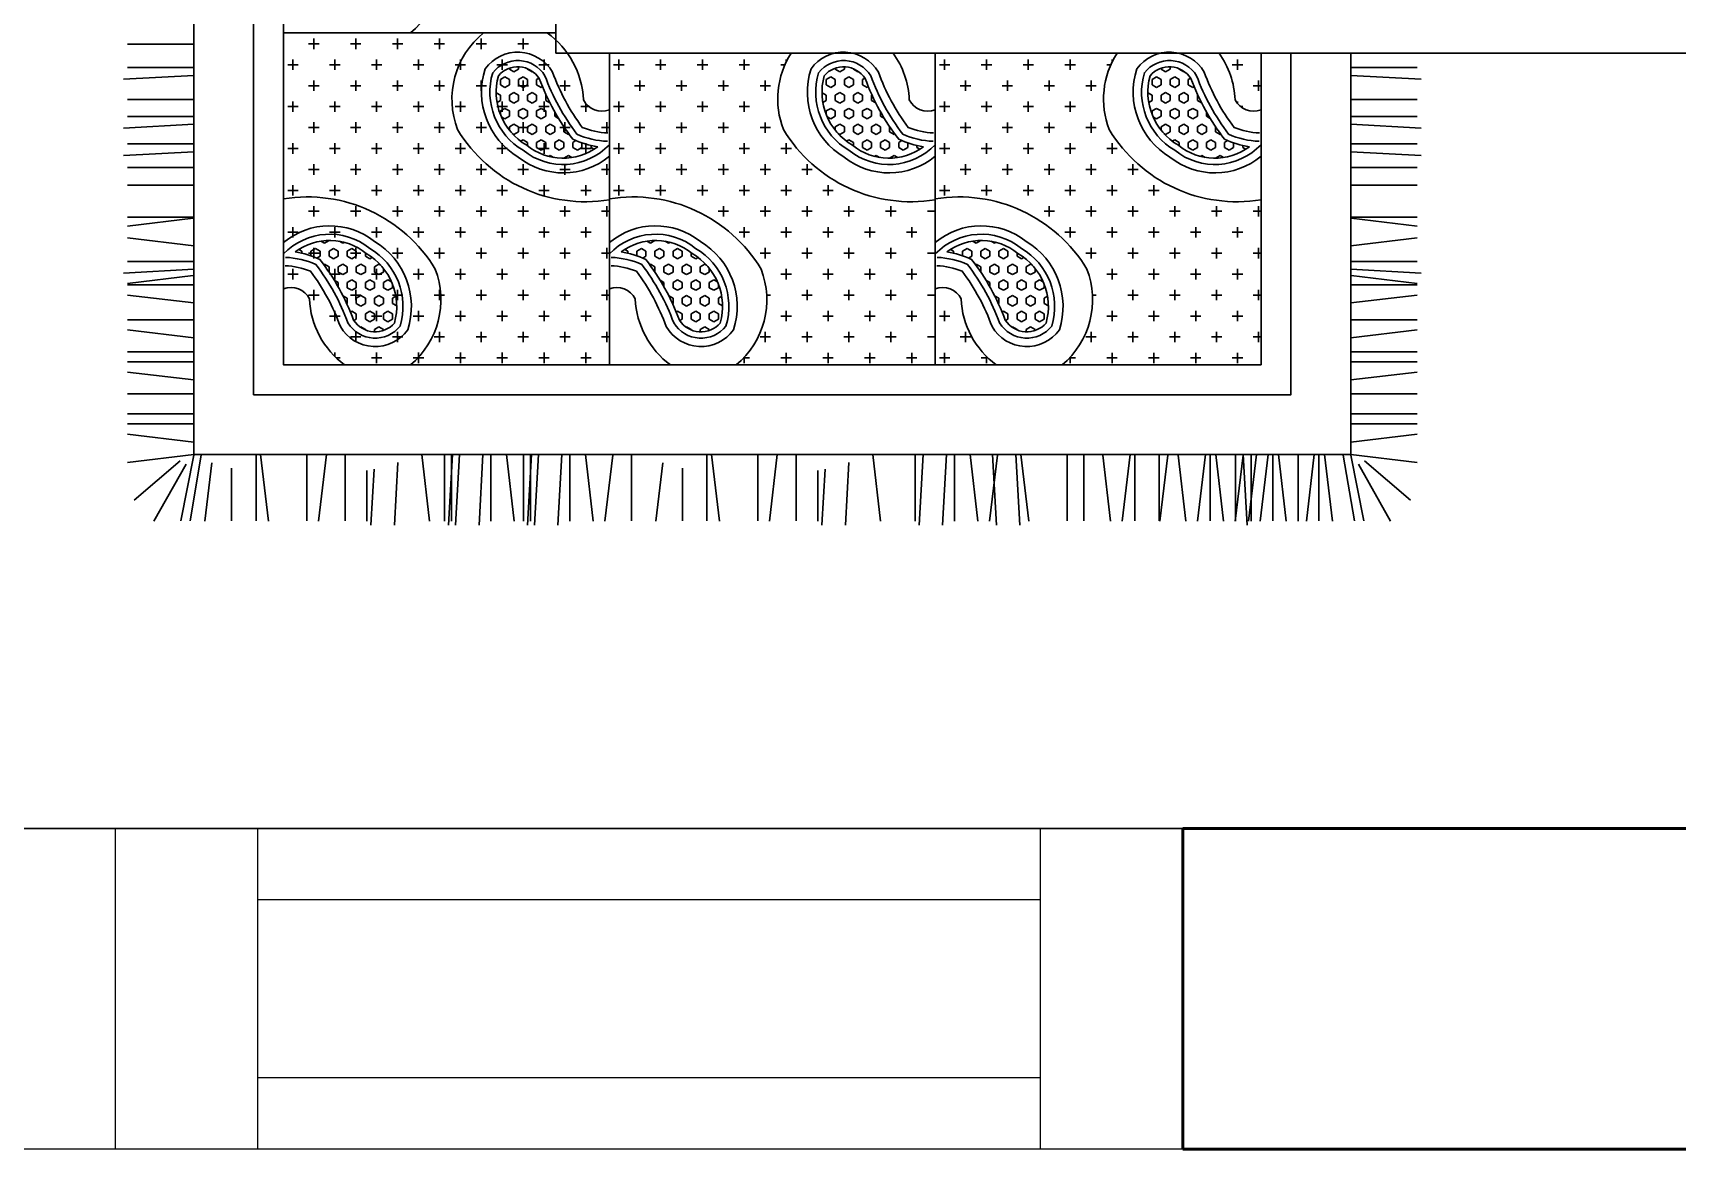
# Model space of a CAD drawing. Header units: millimetres. Extents: x -20622 to 21990, y -10877 to 8500.
# Drawn here: x 5017 to 6172, y 0 to 783 of the extents above; entities that cross this region are included whole.
import ezdxf

# ---------------------------------------------------------------- set-up
doc = ezdxf.new("R2010")
doc.units = ezdxf.units.MM
doc.layers.add('FURNITURE', color=80, linetype='Continuous', lineweight=30)
doc.layers.add('WALL', color=140, linetype='Continuous', lineweight=50)
doc.layers.add('Windows', color=190, linetype='Continuous')
pattern_1 = [(269.999999927751, (11225.49602276588, 35889.7121242095), (14.6966399814678, -14.69664001853221), [7.348320000000001, -22.04496]), (359.999999927751, (11221.8218627619, 35886.03796422444), (14.69664001853221, 14.6966399814678), [7.348320000000001, -22.04496])]

msp = doc.modelspace()

# ---------------------------------------------------------------- hatches: boundary and pattern name
at = {"layer": 'FURNITURE'}
h = msp.add_hatch(dxfattribs=at)
h.set_pattern_fill('CROSS', color=256, scale=58.78656000000001, angle=269.999999927751, style=0)
h.set_pattern_definition(pattern_1)
h.paths.add_polyline_path([(5315.537448760309, 715.5578180770553, -0.3271189914956976), (5333.809962504279, 783.4224117815284), (5193.270723033007, 783.4224119587452), (5193.2707228861, 666.918097369431, -0.3064658726302401), (5299.851757823064, 617.6472071956432, -0.3224756214508783), (5282.353574878667, 550.4137825923481), (5422.118483550556, 550.4137824161062), (5422.118483696669, 666.2869279032657, -0.3064658726302392)])
h = msp.add_hatch(dxfattribs=at)
h.set_pattern_fill('CROSS', color=256, scale=58.78656000000001, angle=269.999999927751, style=0)
h.set_pattern_definition(pattern_1)
h.paths.add_polyline_path([(5211.486390280279, 596.6973821198571, 0.3840246390260669), (5193.270722806356, 603.6806571800844), (5193.270722739189, 550.4137827046798), (5236.19270873498, 550.4137826505576, -0.2274321363381987)])
h.paths.add_polyline_path([(5403.902816303093, 736.5076431528432, 0.2321176850507516), (5378.32041546109, 783.4224117254016), (5193.270723033007, 783.4224119587452), (5193.270722739189, 550.4137827046798), (5422.118483550556, 550.4137824161062), (5422.118483776409, 729.5243680926123, -0.3840246390260164)])
h = msp.add_hatch(dxfattribs=at)
h.set_pattern_fill('HEX', color=256, scale=29.39328, angle=269.999999927751, style=0)
h.set_pattern_definition([(89.999999927751, (3824.624184372702, -8137.120044521831), (-6.363831796721282, 8.024678423408135e-09), [3.674160000000001, -7.348320000000001]), (209.999999927751, (3824.624184372702, -8137.120044521831), (3.181915891411064, -5.511240005384136), [3.674160000000002, -7.348320000000005]), (149.999999927751, (3824.624184377331, -8133.445884456702), (-3.181915905310217, -5.511239997359459), [3.674160000000001, -7.348320000000001])])
edge = h.paths.add_edge_path()
edge.add_arc((5422.700848009091, 764.1521901393605), 61.23967322146598, 244.70594933140092, 261.75349528022525, ccw=False)
edge.add_arc((5523.663569126346, 807.1762154499975), 160.7565333186887, 200.2997190462872, 217.7385221480108, ccw=False)
edge.add_arc((5357.796898084303, 741.6210057000586), 17.9880501699099, 32.94981378535596, 139.0990008392361)
edge.add_arc((5385.586632047824, 741.8232226186942), 42.97420404733916, 164.3738144478996, 239.9117372344867)
edge.add_arc((5389.677472289184, 735.9086361247919), 40.43411496655891, 230.6541087772283, 306.8329980561066)
h = msp.add_hatch(dxfattribs=at)
h.set_pattern_fill('HEX', color=256, scale=29.39328, angle=269.999999927751, style=0)
h.set_pattern_definition([(89.999999927751, (4053.471945183463, -8137.120044810405), (-6.363831796721282, 8.024678423408135e-09), [3.674160000000001, -7.348320000000001]), (209.999999927751, (4053.471945183463, -8137.120044810405), (3.181915891411064, -5.511240005384136), [3.674160000000002, -7.348320000000005]), (149.999999927751, (4053.471945188096, -8133.445884745275), (-3.181915905310217, -5.511239997359459), [3.674160000000001, -7.348320000000001])])
edge = h.paths.add_edge_path()
edge.add_arc((5651.548608820149, 764.1521898528025), 61.23967322341467, 244.70594933195662, 261.75349528078095, ccw=False)
edge.add_arc((5752.511329942244, 807.1762151279788), 160.7565333022792, 200.2997190357403, 217.738522137464, ccw=False)
edge.add_arc((5586.644658900498, 741.621005407858), 17.98805017593397, 32.94981378669348, 139.0990008405739)
edge.add_arc((5614.434392863715, 741.8232223359622), 42.97420405012406, 164.3738144570254, 239.9117372436131)
edge.add_arc((5618.525233105076, 735.9086358304447), 40.43411495922417, 230.6541087770017, 306.8329980558799)
h = msp.add_hatch(dxfattribs=at)
h.set_pattern_fill('HEX', color=256, scale=29.39328, angle=269.999999927751, style=0)
h.set_pattern_definition([(89.999999927751, (4282.319705994829, -8137.120045098977), (-6.363831796721282, 8.024678423408135e-09), [3.674160000000001, -7.348320000000001]), (209.999999927751, (4282.319705994829, -8137.120045098977), (3.181915891411064, -5.511240005384136), [3.674160000000002, -7.348320000000005]), (149.999999927751, (4282.319705999462, -8133.445885033848), (-3.181915905310217, -5.511239997359459), [3.674160000000001, -7.348320000000001])])
edge = h.paths.add_edge_path()
edge.add_arc((5880.396369631514, 764.1521895642289), 61.23967322341467, 244.70594933195662, 261.75349528078095, ccw=False)
edge.add_arc((5981.359090753308, 807.176214841368), 160.7565333032425, 200.2997190363591, 217.7385221380829, ccw=False)
edge.add_arc((5815.492419716089, 741.621005122912), 17.98805016990982, 32.94981378536088, 139.0990008392413)
edge.add_arc((5843.282153679607, 741.8232220415478), 42.97420404733898, 164.3738144479005, 239.9117372344882)
edge.add_arc((5847.372993916441, 735.9086355418706), 40.43411495922315, 230.6541087770022, 306.8329980558804)
h = msp.add_hatch(dxfattribs=at)
h.set_pattern_fill('HEX', color=256, scale=29.39328, angle=269.999999927751, style=0)
h.set_pattern_definition([(269.999999927751, (6790.765022219722, 9470.325069719092), (6.363831796721282, -8.024678423408135e-09), [3.674160000000001, -7.348320000000001]), (29.99999992775098, (6790.765022219722, 9470.325069719092), (-3.181915891411064, 5.511240005384136), [3.674159999999975, -7.34831999999995]), (329.999999927751, (6790.765022215088, 9466.6509097294), (3.181915905310217, 5.511239997359459), [3.674159999999999, -7.348319999999998])])
edge = h.paths.add_edge_path()
edge.add_arc((5192.688358825644, 569.0528350936017), 61.23967314999377, 64.70594955991447, 81.75349550873892, ccw=False)
edge.add_arc((5091.725637456722, 526.0288098246729), 160.7565333177207, 20.299719045665483, 37.738522147389176, ccw=False)
edge.add_arc((5257.592308498765, 591.5840195728679), 17.98805017028803, 212.9498137854405, 319.0990008393209)
edge.add_arc((5229.802574535547, 591.3818026540034), 42.97420404734067, 344.3738144479015, 419.9117372344895)
edge.add_arc((5225.711734342008, 597.2963891098037), 40.4341149657073, 50.65410886386589, 126.8329981427441)
h = msp.add_hatch(dxfattribs=at)
h.set_pattern_fill('HEX', color=256, scale=29.39328, angle=269.999999927751, style=0)
h.set_pattern_definition([(269.999999927751, (7019.612783031087, 9470.32506943052), (6.363831796721282, -8.024678423408135e-09), [3.674160000000001, -7.348320000000001]), (29.99999992775098, (7019.612783031087, 9470.32506943052), (-3.181915891411064, 5.511240005384136), [3.674159999999975, -7.34831999999995]), (329.999999927751, (7019.612783026455, 9466.650909440828), (3.181915905310217, 5.511239997359459), [3.674159999999999, -7.348319999999998])])
edge = h.paths.add_edge_path()
edge.add_arc((5421.536119646069, 569.0528348050321), 61.23967314998905, 64.70594955991908, 81.75349550874341, ccw=False)
edge.add_arc((5320.573398272609, 526.0288095656116), 160.7565333032425, 20.29971903635908, 37.738522138082885, ccw=False)
edge.add_arc((5486.440069314657, 591.5840192876966), 17.98805017593624, 212.9498137866939, 319.0990008405744)
edge.add_arc((5458.65033535144, 591.3818023595886), 42.97420405012517, 344.3738144570291, 419.9117372436168)
edge.add_arc((5454.5594951579, 597.2963888270059), 40.43411495837089, 50.65410886363734, 126.8329981425156)
h = msp.add_hatch(dxfattribs=at)
h.set_pattern_fill('HEX', color=256, scale=29.39328, angle=269.999999927751, style=0)
h.set_pattern_definition([(269.999999927751, (7248.460543842455, 9470.325069141945), (6.363831796721282, -8.024678423408135e-09), [3.674160000000001, -7.348320000000001]), (29.99999992775098, (7248.460543842455, 9470.325069141945), (-3.181915891411064, 5.511240005384136), [3.674159999999975, -7.34831999999995]), (329.999999927751, (7248.460543837821, 9466.650909152253), (3.181915905310217, 5.511239997359459), [3.674159999999999, -7.348319999999998])])
edge = h.paths.add_edge_path()
edge.add_arc((5650.383880457435, 569.0528345164586), 61.23967314998905, 64.70594955991908, 81.75349550874341, ccw=False)
edge.add_arc((5549.421159083975, 526.028809277038), 160.7565333032425, 20.29971903635908, 37.738522138082885, ccw=False)
edge.add_arc((5715.287830126023, 591.5840189991227), 17.98805017593529, 212.9498137866946, 319.0990008405752)
edge.add_arc((5687.498096162504, 591.3818020706271), 42.9742040503106, 344.3738144576353, 419.9117372442223)
edge.add_arc((5683.407255968965, 597.2963885388164), 40.43411495788304, 50.65410886362221, 126.8329981425004)

# ---------------------------------------------------------------- linework, layer by layer
for p, q in [((5130.285123020614, 775.6035224174557), (5083.633570209528, 775.6035224762836)), ((5428.721339291438, 764.742531464688), (5428.721339282174, 757.3942114853035)), ((5458.114619294071, 764.7425314276206), (5458.114619284805, 757.3942114482361)), ((5487.507899287046, 764.7425313905569), (5487.507899277781, 757.3942114111724)), ((5516.901179289677, 764.7425313534932), (5516.901179280412, 757.3942113741086)), ((5546.294459291705, 764.7425313164294), (5546.294459289355, 762.8791264417396)), ((5657.569100102804, 764.7425311761144), (5657.56910009354, 757.3942111967299)), ((5686.962380105437, 764.7425311390507), (5686.962380096171, 757.3942111596662)), ((5716.355660107463, 764.7425311019852), (5716.355660098199, 757.3942111226006)), ((5745.748940100439, 764.7425310649214), (5745.748940091175, 757.3942110855369)), ((5775.142220103071, 764.7425310278577), (5775.142220100721, 762.8791261531678)), ((5863.322060100705, 764.7425309166629), (5863.32206009144, 757.3942109372783)), ((5130.285122992875, 753.6044855102373), (5080.889640121284, 750.8541618513173)), ((5130.285122999811, 759.1051331035269), (5083.633570188724, 759.1051331623548)), ((5425.047179288062, 761.0683714796269), (5432.395499286155, 761.0683714703628)), ((5454.440459281037, 761.0683714425631), (5461.788779288786, 761.0683714332954)), ((5483.833739283065, 761.0683714054994), (5491.182059281761, 761.0683713962317)), ((5513.227019285696, 761.0683713684357), (5520.57533928379, 761.0683713591679)), ((5542.620299288327, 761.0683713313683), (5545.457084850157, 761.0683713277922)), ((5653.894940099428, 761.0683711910533), (5661.243260097521, 761.0683711817892)), ((5683.288220101455, 761.0683711539896), (5690.636540099549, 761.0683711447255)), ((5712.681500094431, 761.0683711169258), (5720.02982010218, 761.0683711076581)), ((5742.074780097062, 761.0683710798621), (5749.423100095155, 761.0683710705944)), ((5771.468060099091, 761.0683710427948), (5774.304845670576, 761.0683710392186)), ((5859.647900097328, 761.0683709316036), (5866.996220095421, 761.0683709223376)), ((5942.799605438375, 759.1051320789611), (5989.45115825972, 759.1051320201332)), ((5942.799605431439, 753.6044844856715), (5992.19508830635, 750.8541607021762)), ((5439.743819265716, 746.3717315023259), (5447.092139264412, 746.37173149306)), ((5443.417979269697, 750.0458914873852), (5443.417979260431, 742.6975715080007)), ((5469.137099268348, 746.3717314652622), (5476.48541926644, 746.3717314559963)), ((5472.811259272327, 750.0458914503215), (5472.811259263062, 742.697571470937)), ((5498.530379270978, 746.3717314281985), (5505.878699269071, 746.3717314189325)), ((5502.204539274355, 750.0458914132578), (5502.204539265091, 742.6975714338732)), ((5527.923659263954, 746.3717313911329), (5535.271979262046, 746.3717313818688)), ((5531.59781926733, 750.045891376194), (5531.597819258066, 742.6975713968095)), ((5668.591580077082, 746.3717312137542), (5675.939900084832, 746.3717312044864)), ((5672.265740081063, 750.0458911988117), (5672.265740071797, 742.6975712194271)), ((5697.984860079713, 746.3717311766904), (5705.333180077807, 746.3717311674227)), ((5701.659020083091, 750.0458911617479), (5701.659020073825, 742.6975711823634)), ((5727.378140081742, 746.3717311396267), (5734.726460080437, 746.371731130359)), ((5731.052300085722, 750.0458911246842), (5731.052300076456, 742.6975711452997)), ((5756.771420084373, 746.3717311025594), (5764.119740082465, 746.3717310932952)), ((5760.445580088352, 750.0458910876205), (5760.445580079087, 742.6975711082359)), ((5874.344540084638, 746.3717309543008), (5879.814005429439, 746.3717309474032)), ((5878.018700088014, 750.0458909393637), (5878.018700078748, 742.6975709599792)), ((5129.903621005131, 736.6145204835211), (5083.714181002547, 736.6145205417652)), ((5425.047179250998, 731.6750914866516), (5432.39549924909, 731.6750914773875)), ((5428.721339254374, 735.3492514717127), (5428.721339245109, 728.0009314923282)), ((5454.440459243973, 731.6750914495879), (5461.788779251721, 731.6750914403201)), ((5458.114619257007, 735.3492514346453), (5458.114619247739, 728.0009314552608)), ((5483.833739246002, 731.6750914125241), (5491.182059244697, 731.6750914032564)), ((5487.507899249982, 735.3492513975816), (5487.507899240714, 728.0009314181971)), ((5513.227019248631, 731.6750913754604), (5520.575339246724, 731.6750913661926)), ((5516.901179252613, 735.3492513605179), (5516.901179243346, 728.0009313811333)), ((5653.894940062364, 731.675091198078), (5661.243260060457, 731.6750911888139)), ((5657.569100065743, 735.3492511831391), (5657.569100056475, 728.0009312037546)), ((5683.288220064392, 731.6750911610143), (5690.636540062485, 731.6750911517502)), ((5686.962380068373, 735.3492511460754), (5686.962380059107, 728.0009311666909)), ((5712.681500057367, 731.6750911239506), (5720.029820065115, 731.6750911146828)), ((5716.3556600704, 735.3492511090099), (5716.355660061134, 728.0009311296253)), ((5742.074780059998, 731.6750910868868), (5749.42310005809, 731.6750910776191)), ((5745.748940063375, 735.3492510719461), (5745.748940054109, 728.0009310925616)), ((5863.322060063641, 735.3492509236876), (5863.322060061782, 733.8743225930575)), ((5865.567700818789, 731.6750909311631), (5866.996220058357, 731.6750909293623)), ((5943.181107376938, 736.6145194579931), (5989.370547379522, 736.6145193997472)), ((5130.2851229496, 719.2864063394663), (5080.889640078011, 716.5360826805463)), ((5130.285122956534, 724.787053932756), (5083.633570145449, 724.7870539915839)), ((5439.74381922865, 716.9784515093506), (5447.092139227347, 716.9784515000847)), ((5443.417979232632, 720.6526114944099), (5443.417979223366, 713.3042915150254)), ((5469.137099231281, 716.9784514722869), (5476.485419229375, 716.978451463021)), ((5472.811259235264, 720.6526114573462), (5472.811259225998, 713.3042914779617)), ((5498.530379233913, 716.9784514352232), (5505.878699232006, 716.9784514259572)), ((5502.204539237291, 720.6526114202825), (5502.204539228025, 713.3042914408979)), ((5527.923659226888, 716.9784513981576), (5535.271979224981, 716.9784513888935)), ((5531.597819230266, 720.6526113832188), (5531.597819221, 713.3042914038342)), ((5668.591580040017, 716.9784512207789), (5675.939900047765, 716.9784512115111)), ((5672.265740043998, 720.6526112058364), (5672.265740034732, 713.3042912264518)), ((5697.984860042648, 716.9784511837152), (5705.33318004074, 716.9784511744474)), ((5701.659020046026, 720.6526111687726), (5701.65902003676, 713.3042911893881)), ((5727.378140044675, 716.9784511466514), (5734.726460043372, 716.9784511373837)), ((5731.052300048657, 720.6526111317089), (5731.052300039391, 713.3042911523244)), ((5756.771420047306, 716.9784511095841), (5764.1197400454, 716.97845110032)), ((5760.445580051289, 720.6526110946452), (5760.445580042023, 713.3042911152606)), ((5942.799605395099, 724.7870529081902), (5989.451158216445, 724.7870528493622)), ((5942.799605388164, 719.2864053149005), (5992.195088263075, 716.5360815314052)), ((5130.285122932264, 705.5383408221824), (5083.633570121176, 705.5383408810103)), ((5428.72133921731, 705.9559714787374), (5428.721339208045, 698.6076514993529)), ((5458.114619219941, 705.95597144167), (5458.114619210677, 698.6076514622855)), ((5487.507899212917, 705.9559714046063), (5487.507899203652, 698.6076514252218)), ((5516.901179215548, 705.9559713675426), (5516.901179206284, 698.607651388158)), ((5546.294459217576, 705.9559713304789), (5546.294459208311, 698.6076513510943)), ((5657.569100028675, 705.9559711901638), (5657.569100019411, 698.6076512107793)), ((5686.962380031307, 705.9559711531001), (5686.962380022043, 698.6076511737156)), ((5716.355660033335, 705.9559711160346), (5716.35566002407, 698.60765113665)), ((5745.74894002631, 705.9559710789708), (5745.748940017045, 698.6076510995863)), ((5775.142220028942, 705.9559710419071), (5775.142220019678, 698.6076510625226)), ((5942.799605370828, 705.5383397976166), (5989.451158192173, 705.5383397387886)), ((5130.285122925328, 700.0376933043299), (5080.889640053739, 697.2873695699727)), ((5425.047179213932, 702.2818114936763), (5432.395499212026, 702.2818114844122)), ((5454.440459206908, 702.2818114566126), (5461.788779214658, 702.2818114473448)), ((5483.833739208936, 702.2818114195488), (5491.182059207633, 702.2818114102811)), ((5513.227019211567, 702.2818113824851), (5520.57533920966, 702.2818113732174)), ((5542.620299214199, 702.2818113454177), (5549.968619212291, 702.2818113361536)), ((5653.894940025299, 702.2818112051027), (5661.243260023391, 702.2818111958386)), ((5683.288220027327, 702.281811168039), (5690.63654002542, 702.2818111587749)), ((5712.681500020302, 702.2818111309753), (5720.029820028051, 702.2818111217075)), ((5742.074780022933, 702.2818110939115), (5749.423100021027, 702.2818110846438)), ((5771.468060024961, 702.2818110568442), (5778.816380023658, 702.28181104758)), ((5942.799605363893, 700.0376922797641), (5992.195088238804, 697.2873684208316)), ((5130.28512291146, 689.0399515082536), (5083.633570100374, 689.0399515670815)), ((5439.743819191587, 687.5851715163753), (5447.092139190283, 687.5851715071094)), ((5443.417979195568, 691.2593315014346), (5443.417979186303, 683.911011446613)), ((5469.137099194219, 687.5851714793116), (5476.485419192311, 687.5851714700457)), ((5472.811259198199, 691.2593314643709), (5472.811259188934, 683.9110114095492)), ((5498.530379196849, 687.5851714422479), (5505.878699194942, 687.585171432982)), ((5502.204539200226, 691.2593314273072), (5502.204539190961, 683.9110113724855)), ((5527.923659189824, 687.5851714051823), (5535.271979187917, 687.5851713959182)), ((5531.597819193201, 691.2593313902435), (5531.597819183937, 683.9110113354218)), ((5557.316939191853, 687.5851713681186), (5564.665259189946, 687.5851713588509)), ((5560.991099195833, 691.2593313531779), (5560.991099186567, 683.9110112983562)), ((5668.591580002953, 687.5851712278036), (5675.939900010703, 687.5851712185358)), ((5672.265740006934, 691.2593312128611), (5672.265739997668, 683.9110111580394)), ((5697.984860005585, 687.5851711907399), (5705.333180003679, 687.5851711814721)), ((5701.659020008962, 691.2593311757973), (5701.659019999696, 683.9110111209757)), ((5727.378140007612, 687.5851711536761), (5734.726460006308, 687.5851711444084)), ((5731.052300011594, 691.2593311387336), (5731.052300002328, 683.911011083912)), ((5756.771420010245, 687.5851711166088), (5764.119740008337, 687.5851711073446)), ((5760.445580014224, 691.2593311016699), (5760.445580004959, 683.9110110468482)), ((5786.16470000322, 687.585171079545), (5793.513020010967, 687.5851710702791)), ((5789.838860007199, 691.2593310646043), (5789.838859997934, 683.9110110097827)), ((5942.799605350025, 689.0399504836878), (5989.45115817137, 689.0399504248599)), ((5130.285122895784, 676.60963314338), (5083.633570084699, 676.609633202208)), ((5425.047179176869, 672.888531500701), (5432.395499174961, 672.8885314914369)), ((5428.721339180246, 676.5626914857621), (5428.72133917098, 669.2143715063776)), ((5454.440459169844, 672.8885314636373), (5461.788779177593, 672.8885314543695)), ((5458.114619182878, 676.5626914486947), (5458.114619173611, 669.2143714693102)), ((5483.833739171872, 672.8885314265735), (5491.182059170568, 672.8885314173058)), ((5487.507899175853, 676.562691411631), (5487.507899166586, 669.2143714322465)), ((5513.227019174502, 672.8885313895098), (5520.575339172596, 672.8885313802421)), ((5516.901179178484, 676.5626913745673), (5516.901179169217, 669.2143713951828)), ((5542.620299177134, 672.8885313524424), (5549.968619175227, 672.8885313431783)), ((5546.294459180513, 676.5626913375036), (5546.294459171245, 669.214371358119)), ((5572.01357917011, 672.8885313153787), (5579.361899177859, 672.8885313061128)), ((5575.687739183144, 676.562691300438), (5575.687739173876, 669.2143713210535)), ((5653.894939988235, 672.8885312121274), (5661.243259986328, 672.8885312028633)), ((5657.569099991613, 676.5626911971885), (5657.569099982346, 669.214371217804)), ((5683.288219990263, 672.8885311750637), (5690.636539988356, 672.8885311657996)), ((5686.962379994244, 676.5626911601248), (5686.962379984978, 669.2143711807403)), ((5712.681499983239, 672.888531138), (5720.029819990986, 672.8885311287322)), ((5716.355659996271, 676.5626911230593), (5716.355659987005, 669.2143711436747)), ((5742.074779985869, 672.8885311009362), (5749.423099983961, 672.8885310916685)), ((5745.748939989247, 676.5626910859955), (5745.748939979981, 669.214371106611)), ((5771.468059987898, 672.8885310638689), (5778.816379986593, 672.8885310546048)), ((5775.142219991878, 676.5626910489318), (5775.142219982611, 669.2143710695473)), ((5800.861339990527, 672.8885310268051), (5808.209659988621, 672.888531017541)), ((5804.535499994509, 676.5626910118681), (5804.535499985242, 669.2143710324835)), ((5942.799605334349, 676.6096321188143), (5989.451158155694, 676.6096320599863)), ((5502.204539163162, 661.8660514343319), (5502.204539153896, 654.5177313795102)), ((5531.597819156137, 661.8660513972682), (5531.597819146871, 654.5177313424465)), ((5560.991099158769, 661.8660513602026), (5560.991099149503, 654.517731305381)), ((5590.384379160797, 661.8660513231389), (5590.384379151531, 654.5177312683172)), ((5619.777659163428, 661.8660512860752), (5619.777659154162, 654.5177312312535)), ((5731.052299974528, 661.8660511457583), (5731.052299965262, 654.5177310909366)), ((5760.44557997716, 661.8660511086946), (5760.445579967894, 654.5177310538729)), ((5789.838859970136, 661.866051071629), (5789.83885996087, 654.5177310168074)), ((5819.232139972162, 661.8660510345653), (5819.232139962896, 654.5177309797436)), ((5848.625419974795, 661.8660509975016), (5848.625419965529, 654.5177309426799)), ((5878.018699976822, 661.8660509604379), (5878.018699967556, 654.5177309056162)), ((5129.903620900054, 653.2857423032274), (5083.633570048356, 647.7886482342237)), ((5129.903620901105, 654.1190205233743), (5083.714180898522, 654.1190205816183)), ((5498.530379159783, 658.1918914492726), (5505.878699157877, 658.1918914400067)), ((5516.90117914142, 647.169411381592), (5516.901179132155, 639.8210914022075)), ((5527.923659152759, 658.191891412207), (5535.271979150853, 658.1918914029429)), ((5546.294459143447, 647.1694113445283), (5546.294459134183, 639.8210913651437)), ((5557.316939154787, 658.1918913751433), (5564.66525915288, 658.1918913658756)), ((5575.687739146078, 647.1694113074627), (5575.687739136813, 639.8210913280782)), ((5586.710219157419, 658.1918913380796), (5594.058539155511, 658.1918913288118)), ((5605.081019139053, 647.169411270399), (5605.081019129788, 639.8210912910145)), ((5616.103499159446, 658.1918913010159), (5623.451819158142, 658.1918912917481)), ((5634.474299141684, 647.1694112333353), (5634.47429913242, 639.8210912539507)), ((5645.496779152421, 658.1918912639485), (5650.966244506879, 658.1918912570509)), ((5727.378139970547, 658.1918911607008), (5734.726459969243, 658.1918911514331)), ((5745.748939952182, 647.1694110930202), (5745.748939942917, 639.8210911136357)), ((5756.771419973178, 658.1918911236335), (5764.119739971271, 658.1918911143694)), ((5775.142219954813, 647.1694110559565), (5775.142219945548, 639.821091076572)), ((5786.164699966153, 658.1918910865697), (5793.513019973902, 658.1918910773038)), ((5804.535499957445, 647.1694110188928), (5804.53549994818, 639.8210910395082)), ((5815.557979968784, 658.191891049506), (5822.906299966878, 658.1918910402401)), ((5833.928779959472, 647.1694109818254), (5833.928779950208, 639.8210910024409)), ((5844.951259970812, 658.1918910124423), (5852.299579968905, 658.1918910031764)), ((5863.322059952447, 647.1694109447617), (5863.322059943183, 639.8210909653772)), ((5874.344539973444, 658.1918909753749), (5879.814005318245, 658.1918909684773)), ((5943.181107272913, 654.1190194978462), (5989.370547275495, 654.1190194396004)), ((5943.181107271862, 653.2857412776993), (5989.451158119351, 647.7886470920021)), ((5130.285122842102, 634.0370292676089), (5083.633570037951, 639.5376769197264)), ((5513.227019137438, 643.4952513965345), (5520.575339135532, 643.4952513872668)), ((5542.620299140071, 643.4952513594671), (5549.968619138162, 643.495251350203)), ((5572.013579133046, 643.4952513224034), (5579.361899140793, 643.4952513131375)), ((5601.406859135073, 643.4952512853397), (5608.755179133768, 643.4952512760738)), ((5630.800139137704, 643.495251248276), (5638.148459135797, 643.49525123901)), ((5742.074779948804, 643.4952511079609), (5749.423099946897, 643.4952510986932)), ((5771.468059950832, 643.4952510708936), (5778.81637994953, 643.4952510616295)), ((5800.861339953463, 643.4952510338298), (5808.209659951557, 643.4952510245657)), ((5830.254619946439, 643.4952509967661), (5837.602939954188, 643.4952509875002)), ((5859.647899949071, 643.4952509597024), (5866.996219947163, 643.4952509504365)), ((5942.799605280667, 634.0370282430431), (5989.451158108947, 639.5376757775048)), ((5527.923659115695, 628.7986113437946), (5535.271979113789, 628.7986113345305)), ((5531.597819119073, 632.4727714042929), (5531.597819109807, 625.1244513494712)), ((5557.316939117723, 628.7986113067309), (5564.665259115816, 628.7986112974631)), ((5560.991099121704, 632.4727713672273), (5560.991099112438, 625.1244513124057)), ((5586.710219120355, 628.7986112696672), (5594.058539118448, 628.7986112603994)), ((5590.384379123732, 632.4727713301636), (5590.384379114466, 625.1244512753419)), ((5616.103499122382, 628.7986112326034), (5623.45181912108, 628.7986112233357)), ((5619.777659126364, 632.4727712930999), (5619.777659117098, 625.1244512382782)), ((5645.496779115358, 628.7986111955361), (5650.966244469815, 628.7986111886385)), ((5756.771419936115, 628.798611055221), (5764.119739934207, 628.7986110459569)), ((5760.445579940095, 632.4727711157193), (5760.445579930831, 625.1244510608976)), ((5786.164699929091, 628.7986110181573), (5793.513019936839, 628.7986110088914)), ((5789.83885993307, 632.4727710786538), (5789.838859923806, 625.1244510238321)), ((5815.55797993172, 628.7986109810936), (5822.906299929814, 628.7986109718277)), ((5819.232139935099, 632.47277104159), (5819.232139925833, 625.1244509867684)), ((5844.951259933749, 628.7986109440299), (5852.299579931841, 628.7986109347639)), ((5848.625419937729, 632.4727710045263), (5848.625419928463, 625.1244509497046)), ((5874.34453993638, 628.7986109069625), (5879.814005281181, 628.7986109000649)), ((5878.018699939757, 632.4727709674626), (5878.018699930491, 625.1244509126409)), ((5130.285122821297, 617.5386399536801), (5080.889639949709, 614.788316219323)), ((5130.285122828232, 623.0392874715326), (5083.633570017148, 623.0392875303605)), ((5129.903620849435, 613.1442957295676), (5083.633569997739, 607.6472015851268)), ((5542.620299103005, 614.1019713664919), (5549.968619101099, 614.1019713572277)), ((5546.294459106383, 617.7761313515512), (5546.294459097116, 610.4278113721666)), ((5572.01357909598, 614.1019713294281), (5579.361899103729, 614.101971320164)), ((5575.687739109015, 617.7761313144874), (5575.687739099748, 610.4278113351029)), ((5601.406859098009, 614.1019712923644), (5608.755179096705, 614.1019712830985)), ((5605.08101910199, 617.7761312774237), (5605.081019092723, 610.4278112980392)), ((5630.80013910064, 614.1019712553007), (5638.148459098733, 614.1019712460347)), ((5634.474299104622, 617.77613124036), (5634.474299095355, 610.4278112609754)), ((5771.468059913768, 614.1019710779183), (5778.816379912464, 614.1019710686542)), ((5775.14221991775, 617.7761310629812), (5775.142219908482, 610.4278110835967)), ((5800.861339916399, 614.1019710408546), (5808.209659914492, 614.1019710315904)), ((5804.535499920381, 617.7761310259139), (5804.535499911114, 610.4278110465293)), ((5830.254619909374, 614.1019710037908), (5837.602939917124, 614.1019709945267)), ((5833.928779922408, 617.7761309888501), (5833.928779913142, 610.4278110094656)), ((5859.647899912005, 614.1019709667271), (5866.996219910099, 614.1019709574612)), ((5863.322059915384, 617.7761309517864), (5863.322059906117, 610.4278109724019)), ((5942.799605266797, 623.0392864469668), (5989.451158088144, 623.0392863881389)), ((5942.799605259862, 617.5386389291143), (5992.195088134773, 614.7883150701819)), ((5943.181107221243, 613.1442947040396), (5989.451158068734, 607.6472004429052)), ((5130.285122807433, 606.5444516235439), (5083.633569996347, 606.5444516823718)), ((5560.99109908464, 603.0794912988149), (5560.991099075374, 595.7311713194304)), ((5590.384379086669, 603.0794912617512), (5590.384379077403, 595.7311712823666)), ((5619.7776590893, 603.0794912246874), (5619.777659080034, 595.7311712453029)), ((5789.838859896006, 603.0794910102413), (5789.83885988674, 595.7311710308568)), ((5819.232139898035, 603.0794909731776), (5819.232139888769, 595.7311709937931)), ((5848.625419900665, 603.0794909361139), (5848.625419891399, 595.7311709567293)), ((5878.018699902694, 603.0794908990501), (5878.018699893428, 595.7311709196656)), ((5942.799605245998, 606.5444505989781), (5989.451158067342, 606.5444505401501)), ((5130.285122791483, 593.895582618512), (5083.633569987334, 599.3962302706295)), ((5532.62066894399, 599.4053313448967), (5535.271979076724, 599.4053313415552)), ((5557.316939080658, 599.4053313137556), (5564.665259078752, 599.4053313044878)), ((5586.71021908329, 599.4053312766919), (5594.058539081383, 599.4053312674241)), ((5616.103499085318, 599.4053312396281), (5623.451819084014, 599.4053312303604)), ((5645.496779078293, 599.4053312025608), (5650.96624443275, 599.4053311956632)), ((5761.468429755356, 599.4053310563231), (5764.119739897142, 599.4053310529816)), ((5786.164699892024, 599.405331025182), (5793.513019899774, 599.4053310159161)), ((5815.557979894656, 599.4053309881183), (5822.906299892749, 599.4053309788524)), ((5844.951259896683, 599.4053309510546), (5852.299579894777, 599.4053309417886)), ((5874.344539899315, 599.4053309139872), (5879.814005244116, 599.4053309070896)), ((5942.799605230048, 593.8955815939462), (5989.45115805833, 599.3962291284079)), ((5130.285122776634, 582.1192085792718), (5083.633569965546, 582.1192086380997)), ((5542.620299065941, 584.7086913735166), (5549.968619064033, 584.7086913642524)), ((5546.294459069319, 588.3828513585759), (5546.294459060054, 581.0345313791913)), ((5572.013579058917, 584.7086913364528), (5579.361899066666, 584.7086913271887)), ((5575.687739071949, 588.3828513215121), (5575.687739062684, 581.0345313421276)), ((5601.406859060945, 584.7086912993891), (5608.755179059641, 584.7086912901232)), ((5605.081019064924, 588.3828512844484), (5605.081019055659, 581.0345313050639)), ((5630.800139063575, 584.7086912623254), (5638.148459061667, 584.7086912530594)), ((5634.474299067555, 588.3828512473847), (5634.474299058291, 581.0345312680001)), ((5653.894939877042, 584.7086912332015), (5661.243259875135, 584.7086912239374)), ((5657.569099880418, 588.3828512182627), (5657.569099871154, 581.0345312388781)), ((5771.468059876704, 584.708691084943), (5778.8163798754, 584.7086910756789)), ((5775.142219880684, 588.3828510700059), (5775.14221987142, 581.0345310906214)), ((5800.861339879335, 584.7086910478793), (5808.209659877429, 584.7086910386151)), ((5804.535499883316, 588.3828510329386), (5804.535499874051, 581.034531053554)), ((5830.25461987231, 584.7086910108155), (5837.602939880058, 584.7086910015514)), ((5833.928779885344, 588.3828509958748), (5833.928779876079, 581.0345310164903)), ((5859.647899874942, 584.7086909737518), (5866.996219873034, 584.7086909644859)), ((5863.322059878319, 588.3828509588111), (5863.322059869054, 581.0345309794266)), ((5942.799605215198, 582.119207554706), (5989.451158036543, 582.1192074958781)), ((5130.285122760684, 569.470339649677), (5083.633569956533, 574.9709872263575)), ((5527.923659041568, 570.012051357844), (5535.27197903966, 570.0120513485799)), ((5531.597819044944, 573.6862113429052), (5531.59781903568, 566.3378913635206)), ((5557.316939043594, 570.0120513207803), (5564.665259041688, 570.0120513115126)), ((5560.991099047576, 573.6862113058396), (5560.99109903831, 566.3378913264551)), ((5586.710219046226, 570.0120512837166), (5594.058539044319, 570.0120512744488)), ((5590.384379049603, 573.6862112687759), (5590.384379040337, 566.3378912893913)), ((5616.103499048254, 570.0120512466528), (5623.451819046951, 570.0120512373851)), ((5619.777659052234, 573.6862112317122), (5619.777659042968, 566.3378912523276)), ((5645.496779041229, 570.0120512095855), (5650.966244395687, 570.0120512026879)), ((5668.591579854696, 570.0120511804653), (5675.939899862446, 570.0120511711975)), ((5672.265739858677, 573.6862111655228), (5672.265739849411, 566.3378911861382)), ((5756.771419861987, 570.0120510692705), (5764.119739860078, 570.0120510600063)), ((5760.445579865966, 573.6862110543316), (5760.445579856701, 566.337891074947)), ((5786.164699854962, 570.0120510322067), (5793.51301986271, 570.0120510229408)), ((5789.838859858941, 573.686211017266), (5789.838859849677, 566.3378910378815)), ((5815.557979857593, 570.012050995143), (5822.906299855686, 570.0120509858771)), ((5819.232139860969, 573.6862109802023), (5819.232139851705, 566.3378910008178)), ((5844.951259859619, 570.0120509580793), (5852.299579857713, 570.0120509488133)), ((5848.625419863601, 573.6862109431386), (5848.625419854335, 566.337890963754)), ((5874.344539862252, 570.0120509210119), (5879.814005207052, 570.0120509141143)), ((5878.018699865628, 573.6862109060748), (5878.018699856362, 566.3378909266903)), ((5942.799605199249, 569.4703386251113), (5989.451158027528, 574.9709860841358)), ((5129.903620781958, 559.6322457584192), (5083.714180779376, 559.6322458166633)), ((5516.435245976496, 555.3154114135632), (5520.575339024338, 555.3154114083409)), ((5516.901179026222, 555.8134554073931), (5516.90117902096, 551.6412514232816)), ((5542.620299028877, 555.3154113805413), (5549.968619026969, 555.3154113712772)), ((5546.294459032255, 558.9895713656006), (5546.294459022987, 551.641251386216)), ((5572.013579021852, 555.3154113434775), (5579.361899029602, 555.3154113342134)), ((5575.687739034886, 558.9895713285368), (5575.68773902562, 551.6412513491523)), ((5601.406859023879, 555.3154113064138), (5608.755179022577, 555.3154112971479)), ((5605.081019027862, 558.9895712914731), (5605.081019018595, 551.6412513120886)), ((5630.800139026511, 555.3154112693501), (5638.148459024604, 555.3154112600841)), ((5634.474299030493, 558.9895712544094), (5634.474299021225, 551.6412512750248)), ((5653.894939839978, 555.3154112402262), (5661.243259838071, 555.3154112309621)), ((5657.569099843357, 558.9895712252874), (5657.569099834089, 551.6412512459028)), ((5683.288219842005, 555.3154112031625), (5688.024450913455, 555.3154111971908)), ((5686.962379842656, 556.3484004657912), (5686.96237983672, 551.6412512088391)), ((5745.283006787259, 555.3154111249896), (5749.423099835704, 555.3154111197673)), ((5745.748939836983, 555.8134551188214), (5745.748939831723, 551.6412511347098)), ((5771.46805983964, 555.3154110919677), (5778.816379838336, 555.3154110827036)), ((5775.14221984362, 558.9895710770306), (5775.142219834353, 551.6412510976461)), ((5800.86133984227, 555.315411054904), (5808.209659840363, 555.3154110456398)), ((5804.535499846253, 558.9895710399633), (5804.535499836985, 551.6412510605787)), ((5830.254619835246, 555.3154110178402), (5837.602939842995, 555.3154110085761)), ((5833.92877984828, 558.9895710028995), (5833.928779839012, 551.641251023515)), ((5859.647899837877, 555.3154109807765), (5866.99621983597, 555.3154109715106)), ((5863.322059841255, 558.9895709658358), (5863.322059831988, 551.6412509864513)), ((5943.181107153766, 559.6322447328912), (5989.370547156348, 559.6322446746453)), ((5130.285122739278, 552.4949035116879), (5083.633569928192, 552.4949035705158)), ((5130.285122723328, 539.8460345820931), (5083.633569919177, 545.3466822342107)), ((5942.799605177843, 552.4949024871221), (5989.451157999189, 552.4949024282942)), ((5942.799605161892, 539.8460335575273), (5989.451157990174, 545.346681091989)), ((5129.903620744602, 530.0079406908353), (5083.714180742019, 530.0079407490794)), ((5943.18110711641, 530.0079396653073), (5989.370547118993, 530.0079396070614)), ((5130.285122684349, 508.9343796776084), (5083.633569873263, 508.9343797364363)), ((5129.903620727029, 516.0717219243397), (5083.714180724445, 516.0717219825838)), ((5942.799605122913, 508.9343786530426), (5989.451157944259, 508.9343785942146)), ((5943.181107098837, 516.0717208988117), (5989.370547101419, 516.0717208405658)), ((5130.285122668399, 496.2855107480136), (5083.633569864248, 501.7861584001312)), ((5942.799605106963, 496.2855097234478), (5989.451157935246, 501.7861572579095)), ((5130.28512265723, 487.4281828099338), (5083.633569839207, 481.9275353509092)), ((5130.28512265675, 487.0466808810306), (5121.033256469704, 440.8572408714062)), ((5135.499582067879, 487.046680874455), (5127.671125829464, 440.8572408630371)), ((5173.944004635539, 487.4281827548803), (5173.944004576817, 440.8572408046857)), ((5177.182350782713, 487.4281827507966), (5182.682998289416, 440.7766299605373)), ((5209.694660440891, 487.4281827097984), (5209.694660382167, 440.8572407596039)), ((5223.338225261262, 487.4281826925962), (5217.795806845368, 440.7766299162577)), ((5236.556497635273, 487.428182675927), (5236.556497576548, 440.8572407257325)), ((5290.386917409441, 487.4281826080496), (5295.887564925195, 440.7766298177849)), ((5306.376249153202, 487.4281825878861), (5306.376249094375, 440.7766298045608)), ((5311.87689671873, 487.4281825809503), (5309.126572878507, 438.0326997537159)), ((5311.31508473887, 487.4281825816579), (5311.315084680045, 440.7766297983326)), ((5316.815732303798, 487.4281825747221), (5314.065408463574, 438.0326997474858)), ((5333.314121617726, 487.4281825539183), (5330.563797767846, 438.032699726682)), ((5338.81476918265, 487.4281825469825), (5338.814769123824, 440.7766297636572)), ((5349.812510931655, 487.4281825331127), (5355.313158437752, 440.7766297428516)), ((5361.826485145628, 487.4281825179642), (5361.8264850868, 440.7766297346388)), ((5367.327132710551, 487.4281825110284), (5364.576808860673, 438.0326996837939)), ((5366.765320721036, 487.4281825117359), (5366.765320662209, 440.7766297284106)), ((5372.265968295618, 487.4281825048001), (5369.515644446342, 438.0326996775657)), ((5388.764357609547, 487.4281824839964), (5386.014033760272, 438.0326996567601)), ((5394.265005174471, 487.4281824770587), (5394.265005115645, 440.7766296937334)), ((5405.262746923476, 487.4281824631926), (5410.763394429574, 440.7766296729333)), ((5424.511460014859, 487.046680510015), (5419.014365782091, 440.776629662525)), ((5437.775056571515, 487.0466804932912), (5437.775056513271, 440.8572404719998)), ((5490.685804678506, 487.4281823554738), (5490.685804619781, 440.8572404052793)), ((5493.924150826282, 487.4281823513902), (5499.42479833238, 440.7766295611309)), ((5526.436460483855, 487.428182310392), (5526.43646042513, 440.8572403601975)), ((5540.08002530483, 487.4281822931898), (5534.537606888332, 440.7766295168549)), ((5553.298297678842, 487.4281822765206), (5553.298297620117, 440.8572403263261)), ((5607.128717453009, 487.4281822086432), (5612.629364968159, 440.7766294183821)), ((5636.956211021384, 487.4281821710319), (5636.956210962558, 440.7766293877066)), ((5642.45685858631, 487.4281821640961), (5639.706534746088, 438.0326993368599)), ((5658.955247900239, 487.4281821432905), (5656.204924050359, 438.0326993160561)), ((5664.455895465163, 487.4281821363547), (5664.455895406337, 440.7766293530294)), ((5675.453637214167, 487.4281821224868), (5680.954284720266, 440.7766293322256)), ((5694.702350304948, 487.046680169311), (5689.20525607218, 440.776629321821)), ((5691.156739407254, 487.4281821026834), (5693.907063122905, 438.0326992685114)), ((5707.655128721183, 487.4281820818815), (5710.405452436834, 438.0326992477076)), ((5711.204293009861, 487.4281820774049), (5716.704940516563, 440.7766292871438)), ((5743.716602667556, 487.0466801075036), (5743.716602609315, 440.8572400862122)), ((5755.350607071052, 487.0466800928352), (5755.350607012808, 440.8572400715439)), ((5768.614203627707, 487.0466800761078), (5774.111297744387, 440.7766292147571)), ((5787.862916720052, 487.428181980742), (5782.362269096302, 440.7766292043489)), ((5791.101262867349, 487.0466800477534), (5791.101262809105, 440.857240026462)), ((5808.261355178164, 487.0466800261165), (5808.26135511992, 440.8572400048251)), ((5814.306227847914, 487.0466800184913), (5808.809133606092, 440.7766291710013)), ((5821.52495173482, 487.0466800093909), (5827.022045850897, 440.7766291480366)), ((5840.773664826563, 487.4281819140215), (5835.273017202811, 440.776629137632)), ((5844.012010973858, 487.0466799810347), (5844.012010915614, 440.8572399597433)), ((5847.968262853985, 487.4281819049465), (5853.468910369739, 440.7766291146854)), ((5867.216975955026, 487.0466799517744), (5861.719881721654, 440.7766291042808)), ((5861.856471894769, 487.4281818874351), (5861.856471835943, 440.7766291041098)), ((5867.357119459694, 487.4281818804993), (5870.107443184999, 438.0326990463273)), ((5876.524320632515, 487.4281818689396), (5871.023673008764, 440.7766290925501)), ((5872.857767034275, 487.4281818735617), (5872.857766975449, 440.7766290902364)), ((5884.804224556526, 487.4281818584968), (5879.30357693217, 440.776629082111)), ((5888.042570703217, 487.04667992551), (5888.042570644974, 440.8572399042187)), ((5891.998822583346, 487.4281818494255), (5897.499470089444, 440.7766290591644)), ((5905.887031624129, 487.4281818319141), (5905.887031565302, 440.7766290485888)), ((5917.194239502055, 487.4281818176551), (5911.6935918777, 440.7766290412656)), ((5920.432585648747, 487.0466798846701), (5920.432585590504, 440.8572398633787)), ((5924.388837528875, 487.4281818085838), (5929.889485034973, 440.7766290183208)), ((5937.585145684789, 487.0466798630387), (5945.413601816371, 440.8572398318756)), ((5942.799605095795, 487.428181785368), (5989.451157910204, 481.9275342086876)), ((5942.799605095313, 487.0466798564648), (5952.051471175528, 440.8572398235065)), ((5120.594287796533, 483.0980745195084), (5088.326841968972, 455.3778596475277)), ((5124.928704055875, 480.6876130109613), (5102.272565738523, 440.7766300619314)), ((5142.881056338017, 481.6659169004179), (5138.02322153482, 440.7766300168532)), ((5156.783912312848, 478.0103158601232), (5156.783912266, 440.8572408263244)), ((5251.889491202654, 476.3219266633441), (5251.889491157831, 440.7766298732658)), ((5256.826524265845, 477.3057342358024), (5254.63981494136, 438.0326998224209)), ((5273.585041446293, 481.9775992634914), (5271.138204255289, 438.0326998016189)), ((5459.622856380979, 481.6659165010151), (5454.765021577785, 440.7766296174468)), ((5473.525712356418, 478.0103154607168), (5473.525712309568, 440.857240426918)), ((5568.631291246221, 476.3219262639414), (5568.631291201399, 440.7766294738631)), ((5573.568324309414, 477.3057338363978), (5571.381614984929, 438.0326994230145)), ((5590.326841489861, 481.9775988640849), (5587.880004298858, 438.0326994022125)), ((5948.15602368015, 480.6876119728859), (5970.812161906504, 440.7766289667197)), ((5952.490439955226, 483.0980734705026), (5984.757885703828, 455.377858517144))]:
    msp.add_line(p, q, dxfattribs=at)
for points in [[(6700.000001993649, 1806.03037250787), (5384.560001994254, 1806.030374166616), (5384.560000686867, 769.2303741062642), (6700.000000686264, 769.2303724475205)], [(5942.799605451142, 769.2303734023353), (5942.799605095795, 487.428181785368), (5130.28512265723, 487.4281828099338), (5130.285123697538, 1312.425270445034), (5384.560001371826, 1312.425270124397)], [(5900.809205456091, 769.2303734552843), (5900.809205153691, 529.4185818713886), (5172.275522705833, 529.4185827900565), (5172.275523640242, 1270.434870359013), (5384.560001318878, 1270.434870091325)], [(5879.814005182339, 550.4137819143962), (5193.270722739189, 550.4137827801169), (5193.270723620648, 1249.439670316002)], [(5422.118483826479, 769.2303740589032), (5422.118483550556, 550.4137824161062), (5193.270722739189, 550.4137827046798), (5193.270723033007, 783.4224119587452), (5384.560000704761, 783.4224117175327)], [(5384.560000704761, 783.4224117175327), (5193.270723033007, 783.4224119587452)], [(5422.118483550556, 550.4137824161062), (5422.118483826479, 769.2303740589032)], [(5650.966244646897, 769.2303737703296), (5650.966244370973, 550.4137821275326)], [(5879.814005458264, 769.230373481756), (5879.814005182339, 550.413781838959)]]:
    msp.add_lwpolyline(points, dxfattribs=at)
for points in [[(5282.353575172488, 783.4224118464135, 0.3224756214508726), (5299.851758116883, 850.6558363742715, 0.3064658726302449), (5193.270723179919, 899.9267265480594)], [(5333.809962504279, 783.4224117815284, 0.3271189914956919), (5315.537448760309, 715.5578180770553, 0.3064658726302407), (5422.118483696669, 666.2869279032657)], [(5420.955780713602, 713.2300573352568, -0.09025133795253606), (5403.127680913907, 717.1096561094018, -0.07363654167371358), (5382.199041652252, 755.9056302246263, 0.5411217863543134), (5334.915819347557, 758.2333908931178, 0.3490391417785466), (5358.169862741037, 696.1598275842116, 0.3549231788205707), (5422.118483735295, 696.9178934732536)], [(5420.754441329953, 707.3548502168233, -0.09750625641589004), (5399.369284237496, 712.3316877633442, -0.07525265259921873), (5376.868304353226, 753.364470357521, 0.5209691084379954), (5340.221268681144, 755.5035395949108, 0.3456067798843853), (5361.524196525305, 701.004520221848, 0.3900242836171294), (5422.118483745421, 704.9492269476959)], [(5549.857150245925, 769.230373897828, 0.2398898459585548), (5544.385209580726, 715.5578177884836, 0.3064658726302407), (5650.966244517087, 666.2869276146921)], [(5649.803541524968, 713.230057046685, -0.09025133795253606), (5631.975441734325, 717.1096558208319, -0.07363654167371357), (5611.046802463014, 755.9056299360527, 0.5411217863543134), (5563.763580158923, 758.2333906045442, 0.3490391417785466), (5587.017623551798, 696.159827295638, 0.3549231788205707), (5650.966244555713, 696.91789318468)], [(5649.602202150974, 707.3548499282497, -0.09750625641589006), (5628.217045048258, 712.3316874747707, -0.07525265259921872), (5605.716065164592, 753.3644700689474, 0.5209691084379954), (5569.069029492509, 755.503539306339, 0.3456067798843852), (5590.371957336671, 701.0045199332762, 0.3900242836171294), (5650.96624456584, 704.9492266591224)], [(5778.704911066947, 769.2303736092545, 0.2398898459585567), (5773.232970392091, 715.55781749991, 0.3064658726302407), (5879.814005328452, 666.2869273261185)], [(5878.651302336333, 713.2300567581115, -0.09025133795253605), (5860.823202545691, 717.1096555322583, -0.07363654167371357), (5839.89456327438, 755.9056296474791, 0.5411217863543134), (5792.611340970288, 758.2333903159706, 0.3490391417785465), (5815.865384363165, 696.1598270070645, 0.3549231788205707), (5879.81400536708, 696.9178928961064)], [(5878.449962961737, 707.3548496396779, -0.09750625641589006), (5857.064805859625, 712.3316871861989, -0.07525265259921873), (5834.563825975958, 753.3644697803738, 0.5209691084379954), (5797.916790303272, 755.5035390177654, 0.3456067798843852), (5819.219718157692, 701.0045196447027, 0.3900242836171294), (5879.814005377207, 704.9492263705488)], [(5282.353574878667, 550.4137825923481, 0.3224756214508726), (5299.851757823064, 617.6472071956432, 0.3064658726302449), (5193.2707228861, 666.918097369431)], [(5511.201335690035, 550.4137823037763, 0.3224756214508726), (5528.699518633827, 617.6472069070696, 0.306465872630245), (5422.118483697464, 666.9180970808575)], [(5740.049096500798, 550.4137820152046, 0.3224756214508726), (5757.547279454849, 617.647206618496, 0.3064658726302449), (5650.966244517884, 666.9180967922839)], [(5194.433425869166, 619.9749679374381, -0.09025133795253606), (5212.261525668862, 616.0953691632949, -0.07363654167371357), (5233.190164940173, 577.2993950480704, 0.5411217863543134), (5280.473387244868, 574.9716343795826, 0.3490391417785465), (5257.219343851388, 637.0451976884888, 0.3549231788205707), (5193.270722847473, 636.2871317994432)], [(5423.281186689585, 619.9749676488664, -0.09025133795253606), (5441.109286480228, 616.0953688747213, -0.07363654167371357), (5462.037925751539, 577.2993947594969, 0.5411217863543134), (5509.32114805563, 574.971634091009, 0.3490391417785466), (5486.067104662753, 637.0451973999152, 0.3549231788205708), (5422.11848365884, 636.2871315108696)], [(5652.128947500951, 619.9749673602946, -0.09025133795253606), (5669.957047291594, 616.0953685861477, -0.07363654167371357), (5690.885686562905, 577.2993944709251, 0.5411217863543134), (5738.168908866995, 574.9716338024355, 0.3490391417785465), (5714.914865474118, 637.0451971113453, 0.3549231788205707), (5650.966244479258, 636.287131222296)], [(5194.634765252817, 625.8501750558753, -0.09750625641589006), (5216.019922354928, 620.8733374339154, -0.07525265259921875), (5238.520902239197, 579.8405549151794, 0.5209691084379954), (5275.167937902229, 577.7014856023507, 0.3456067798843853), (5253.865010057464, 632.2005050508469, 0.3900242836171294), (5193.270722837347, 628.2557983250008)], [(5423.482526064182, 625.8501747673017, -0.09750625641589006), (5444.867683166293, 620.8733371453436, -0.07525265259921875), (5467.368663050564, 579.8405546266058, 0.5209691084379954), (5504.015698722647, 577.7014853137771, 0.3456067798843852), (5482.71277086883, 632.2005047622752, 0.3900242836171295), (5422.118483648712, 628.2557980364272)], [(5652.3302868846, 625.8501744787318, -0.09750625641589006), (5673.71544397766, 620.8733368567719, -0.07525265259921872), (5696.216423861326, 579.8405543380322, 0.5209691084379954), (5732.863459534013, 577.7014850252035, 0.3456067798843852), (5711.560531689248, 632.2005044737034, 0.3900242836171295), (5650.966244469131, 628.2557977478536)]]:
    msp.add_lwpolyline(points, format="xyb", dxfattribs=at)
for points in [[(5413.917103957994, 703.545726649756, -0.07452144396591523), (5396.53534117056, 708.7837530279994, -0.07623832618237615), (5372.891521879388, 751.4047821386357, 0.4993946391985515), (5344.200773345711, 753.3987534052776, 0.3420739398306334), (5364.042224033109, 704.639614714164, 0.3452009433040969)], [(5642.76486476936, 703.5457263611843, -0.07452144396591523), (5625.383101981322, 708.7837527394258, -0.07623832618237615), (5601.73928270041, 751.404781850064, 0.4993946391985515), (5573.048534157077, 753.398753116704, 0.3420739398306334), (5592.889984853527, 704.6396144255905, 0.3452009433040969)], [(5871.612625580726, 703.5457260726107, -0.07452144396591523), (5854.230862792688, 708.7837524508523, -0.07623832618237616), (5830.587043511173, 751.4047815614904, 0.4993946391985515), (5801.896294977495, 753.3987528281305, 0.3420739398306334), (5821.737745664894, 704.6396141370169, 0.3452009433040968)], [(5201.472102624772, 629.6592985475054, -0.07452144396591523), (5218.853865412811, 624.4212722446991, -0.07623832618237616), (5242.497684703378, 581.8002431340628, 0.4993946391985516), (5271.188433237661, 579.806271867421, 0.3420739398306333), (5251.346982550261, 628.5654105585363, 0.3452009433040968)], [(5430.319863445191, 629.6592982589318, -0.07452144396591523), (5447.701626233229, 624.4212719561274, -0.07623832618237616), (5471.345445514744, 581.8002428454893, 0.4993946391985515), (5500.03619405808, 579.8062715788492, 0.3420739398306333), (5480.194743361626, 628.5654102699627, 0.3452009433040969)], [(5659.167624256557, 629.6592979703582, -0.07452144396591523), (5676.549387044595, 624.4212716675538, -0.07623832618237616), (5700.19320632611, 581.8002425569157, 0.4993946391985516), (5728.883954869445, 579.8062712902756, 0.3420739398306333), (5709.04250417239, 628.5654099813892, 0.3452009433040969)]]:
    msp.add_lwpolyline(points, format="xyb", close=True, dxfattribs=at)
for centre, radius, start, end in [((5343.304976797347, 733.896293784419), 60.65407899538629, 2.467528121260858, 54.73932560723897), ((5572.152737608713, 733.8962934958454), 60.65407899538629, 2.467528121260858, 35.63015085065435), ((5801.000498420079, 733.8962932072718), 60.65407899538629, 2.467528121260858, 35.63015085065435), ((5416.886323966068, 743.125586947699), 14.57287382262086, 207.008813701558, 291.0408926658806), ((5645.734084776832, 743.1255866591255), 14.57287382262086, 207.008813701558, 291.0408926658806), ((5874.581845597853, 743.1255863705537), 14.57287382262086, 207.008813701558, 291.0408926658806), ((5198.502882617304, 590.0794383249977), 14.57287382262086, 27.00881370155795, 111.0408926658806), ((5427.350643428065, 590.0794380364259), 14.57287382262086, 27.00881370155795, 111.0408926658806), ((5656.198404249088, 590.0794377478542), 14.57287382262086, 27.00881370155795, 111.0408926658806), ((5272.084229795077, 599.3087314882778), 60.65407899538629, 182.4675281212609, 233.7193272294702), ((5500.931990606442, 599.3087311997042), 60.65407899538629, 182.4675281212609, 233.7193272294702), ((5729.779751417205, 599.3087309111343), 60.65407899538629, 182.4675281212609, 233.7193272294702)]:
    msp.add_arc(centre, radius, start, end, dxfattribs=at)
at = {"layer": 'WALL'}
msp.add_line((5825, 224.9999999999999), (5825, -1.13686837721616e-13), dxfattribs=at)
for points in [[(5825, 0), (6925, 0), (6925, 2775), (6925, 3000), (6925, 3925.000000000001), (6925, 5314.999999999999), (7925, 5315), (7925, 6120)], [(6700, 2775), (6700, 225), (5825, 225)]]:
    msp.add_lwpolyline(points, dxfattribs=at)
at = {"layer": 'Windows'}
for p, q in [((5825, 224.9999999999999), (4325, 225.0000000000001)), ((4325, 224.9999999999999), (5825, 224.9999999999999)), ((5075, 224.9999999999999), (5075, -1.13686837721616e-13)), ((5175, 224.9999999999999), (5175, -1.13686837721616e-13)), ((5725, -1.13686837721616e-13), (5725, 224.9999999999999)), ((5725, 174.9999999999999), (5175, 174.9999999999999)), ((5725, 49.99999999999989), (5175, 49.99999999999989)), ((5825, -1.13686837721616e-13), (4325, 1.13686837721616e-13))]:
    msp.add_line(p, q, dxfattribs=at)

doc.saveas('drawing.dxf')
